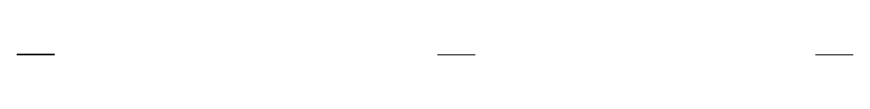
# Model space of a CAD drawing. Header units: inches. Extents: x -179 to 699, y -214 to 464.
# Drawn here: x 220.1 to 286.7, y 48.1 to 48.1 of the extents above; entities that cross this region are included whole.
import ezdxf

# ---------------------------------------------------------------- set-up
doc = ezdxf.new("R2010")
doc.units = ezdxf.units.IN
doc.header["$MEASUREMENT"] = 0
doc.layers.add('A101-Floorplan-1st-floor', color=7, linetype='Continuous', lineweight=9)

msp = doc.modelspace()

# ---------------------------------------------------------------- linework, layer by layer
at = {"layer": 'A101-Floorplan-1st-floor'}
for p, q in [((220.066, 48.13), (223.066, 48.13)), ((220.066, 48.096), (223.066, 48.096)), ((253.568, 48.096), (256.568, 48.096)), ((283.696, 48.096), (286.696, 48.096)), ((283.696, 48.096), (286.696, 48.096))]:
    msp.add_line(p, q, dxfattribs=at)

doc.saveas('drawing.dxf')
